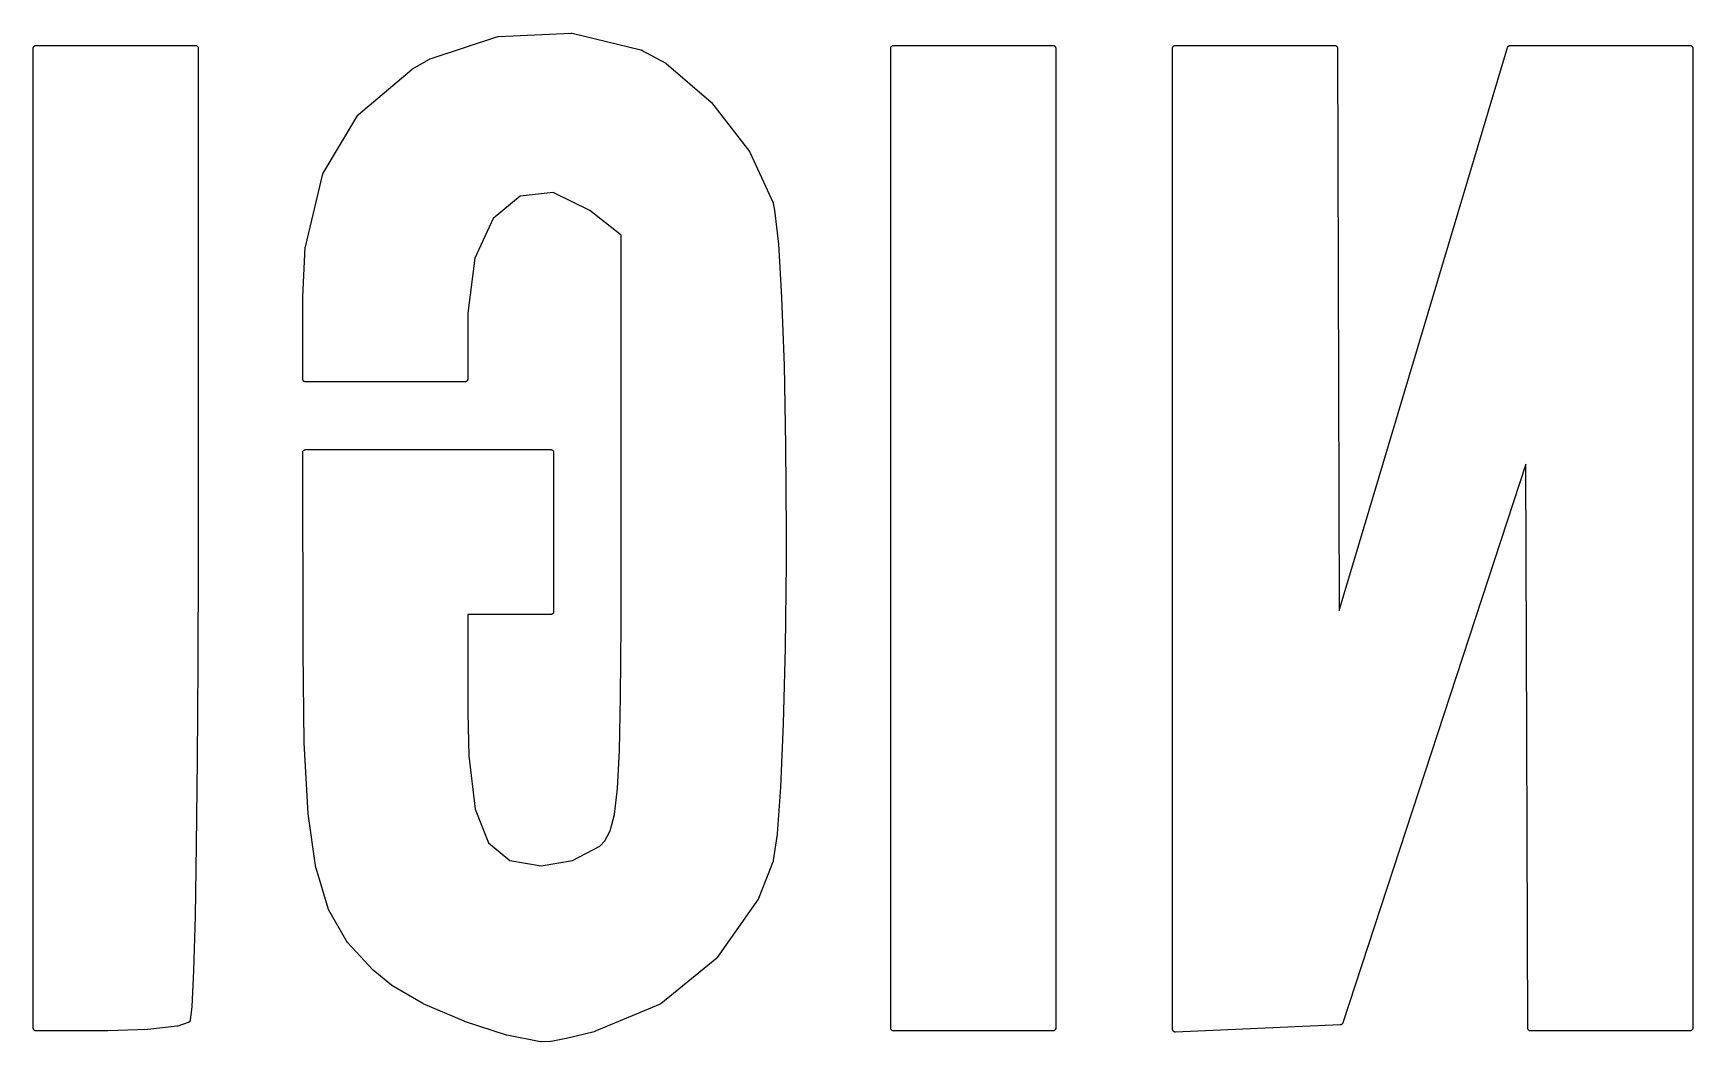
# Model space of a CAD drawing. Extents: x 82.3 to 113.6, y -103.4 to -64.8.
# Drawn here: x 86.738 to 89.605, y -86.433 to -84.69 of the extents above; entities that cross this region are included whole.
import ezdxf

# ---------------------------------------------------------------- set-up
doc = ezdxf.new("R2010")
doc.units = 0
doc.layers.add('BLACK', color=7, linetype='CONTINUOUS')

msp = doc.modelspace()

# ---------------------------------------------------------------- linework, layer by layer
at = {"layer": 'BLACK', "linetype": 'CONTINUOUS'}
for p, q in [((87.4236, -84.7347), (87.5405, -84.6963)), ((87.5405, -84.6963), (87.5406, -84.6962)), ((87.5406, -84.6962), (87.5407, -84.6962)), ((87.5407, -84.6962), (87.5409, -84.6962)), ((87.5409, -84.6962), (87.5412, -84.6961)), ((87.5412, -84.6961), (87.5415, -84.696)), ((87.5415, -84.696), (87.5417, -84.696)), ((87.5417, -84.696), (87.5419, -84.696)), ((87.5419, -84.696), (87.6675, -84.6903)), ((87.6675, -84.6903), (87.6675, -84.6903)), ((87.6675, -84.6903), (87.6677, -84.6903)), ((87.6677, -84.6903), (87.6679, -84.6903)), ((87.6679, -84.6903), (87.6682, -84.6904)), ((87.6682, -84.6904), (87.6685, -84.6904)), ((87.6685, -84.6904), (87.6687, -84.6904)), ((87.6687, -84.6904), (87.6689, -84.6905)), ((87.6689, -84.6905), (87.7875, -84.7189)), ((86.7378, -84.7163), (86.7379, -84.7157)), ((86.7378, -86.4097), (86.7378, -84.7163)), ((86.7379, -84.7153), (86.7381, -84.7148)), ((86.7379, -84.7157), (86.7379, -84.7153)), ((86.7379, -84.7153), (86.7379, -84.7153)), ((86.7379, -84.7153), (86.7379, -84.7153)), ((86.7381, -84.7148), (86.7382, -84.7144)), ((86.7382, -84.7144), (86.7385, -84.7139)), ((86.7382, -84.7144), (86.7382, -84.7144)), ((86.7382, -84.7144), (86.7382, -84.7144)), ((86.7385, -84.7139), (86.7387, -84.7135)), ((86.7387, -84.7135), (86.739, -84.7131)), ((86.7387, -84.7135), (86.7387, -84.7135)), ((86.7387, -84.7135), (86.7387, -84.7135)), ((86.739, -84.7131), (86.7393, -84.7128)), ((86.7393, -84.7128), (86.7397, -84.7125)), ((86.7393, -84.7128), (86.7393, -84.7128)), ((86.7393, -84.7128), (86.7393, -84.7128)), ((86.7397, -84.7125), (86.7401, -84.7122)), ((86.7401, -84.7121), (86.7405, -84.7119)), ((86.7401, -84.7122), (86.7401, -84.7121)), ((86.7401, -84.7122), (86.7401, -84.7122)), ((86.7405, -84.7119), (86.7409, -84.7117)), ((86.7409, -84.7117), (86.7409, -84.7117)), ((86.7409, -84.7117), (86.741, -84.7117)), ((86.741, -84.7117), (86.7414, -84.7116)), ((86.7414, -84.7116), (86.7419, -84.7114)), ((86.7419, -84.7114), (86.7419, -84.7114)), ((86.7419, -84.7114), (86.7419, -84.7114)), ((86.7419, -84.7114), (86.7423, -84.7114)), ((86.7423, -84.7114), (86.7428, -84.7113)), ((86.7428, -84.7113), (87.0181, -84.7113)), ((87.0181, -84.7113), (87.0186, -84.7114)), ((87.0186, -84.7114), (87.019, -84.7114)), ((87.019, -84.7114), (87.019, -84.7114)), ((87.019, -84.7114), (87.019, -84.7114)), ((87.019, -84.7114), (87.0196, -84.7116)), ((87.0196, -84.7116), (87.0199, -84.7117)), ((87.0199, -84.7117), (87.02, -84.7117)), ((87.02, -84.7117), (87.02, -84.7117)), ((87.02, -84.7117), (87.0205, -84.712)), ((87.0205, -84.712), (87.0208, -84.7122)), ((87.0208, -84.7122), (87.0208, -84.7122)), ((87.0208, -84.7122), (87.0208, -84.7122)), ((87.0208, -84.7122), (87.0212, -84.7125)), ((87.0212, -84.7125), (87.0215, -84.7128)), ((87.0215, -84.7128), (87.0216, -84.7128)), ((87.0216, -84.7128), (87.0216, -84.7128)), ((87.0216, -84.7128), (87.0218, -84.7131)), ((87.0218, -84.7131), (87.0222, -84.7136)), ((87.0222, -84.7136), (87.0222, -84.7136)), ((87.0222, -84.7136), (87.0222, -84.7136)), ((87.0222, -84.7136), (87.0224, -84.714)), ((87.0224, -84.714), (87.0226, -84.7144)), ((87.0226, -84.7144), (87.0226, -84.7144)), ((87.0226, -84.7144), (87.0226, -84.7145)), ((87.0226, -84.7145), (87.0227, -84.7148)), ((87.0227, -84.7148), (87.0229, -84.7154)), ((87.0229, -84.7154), (87.0229, -84.7154)), ((87.0229, -84.7154), (87.0229, -84.7154)), ((87.0229, -84.7154), (87.0229, -84.7158)), ((87.0229, -84.7158), (87.023, -84.7163)), ((87.023, -84.7163), (87.023, -85.5489)), ((87.7875, -84.7189), (87.7875, -84.7189)), ((87.7875, -84.7189), (87.7877, -84.719)), ((87.7877, -84.719), (87.7878, -84.719)), ((87.7878, -84.719), (87.7881, -84.7191)), ((87.7881, -84.7191), (87.7885, -84.7193)), ((87.7885, -84.7193), (87.7886, -84.7193)), ((87.7886, -84.7193), (87.7887, -84.7194)), ((87.7887, -84.7194), (87.8309, -84.7423)), ((88.2195, -84.7163), (88.2196, -84.7157)), ((88.2195, -86.4097), (88.2195, -84.7163)), ((88.2196, -84.7153), (88.2198, -84.7148)), ((88.2196, -84.7157), (88.2196, -84.7153)), ((88.2196, -84.7153), (88.2196, -84.7153)), ((88.2196, -84.7153), (88.2196, -84.7153)), ((88.2198, -84.7148), (88.2199, -84.7144)), ((88.2199, -84.7144), (88.2202, -84.7139)), ((88.2199, -84.7144), (88.2199, -84.7144)), ((88.2199, -84.7144), (88.2199, -84.7144)), ((88.2202, -84.7139), (88.2204, -84.7135)), ((88.2204, -84.7135), (88.2207, -84.7131)), ((88.2204, -84.7135), (88.2204, -84.7135)), ((88.2204, -84.7135), (88.2204, -84.7135)), ((88.2207, -84.7131), (88.221, -84.7128)), ((88.221, -84.7128), (88.2214, -84.7125)), ((88.221, -84.7128), (88.221, -84.7128)), ((88.221, -84.7128), (88.221, -84.7128)), ((88.2214, -84.7125), (88.2217, -84.7122)), ((88.2217, -84.7122), (88.2218, -84.7121)), ((88.2217, -84.7122), (88.2217, -84.7122)), ((88.2218, -84.7121), (88.2222, -84.7119)), ((88.2222, -84.7119), (88.2226, -84.7117)), ((88.2226, -84.7117), (88.2231, -84.7116)), ((88.2226, -84.7117), (88.2226, -84.7117)), ((88.2226, -84.7117), (88.2226, -84.7117)), ((88.2231, -84.7116), (88.2235, -84.7114)), ((88.2235, -84.7114), (88.2235, -84.7114)), ((88.2235, -84.7114), (88.2236, -84.7114)), ((88.2236, -84.7114), (88.224, -84.7114)), ((88.224, -84.7114), (88.2245, -84.7113)), ((88.2245, -84.7113), (88.4997, -84.7113)), ((88.4997, -84.7113), (88.5002, -84.7114)), ((88.5002, -84.7114), (88.5007, -84.7114)), ((88.5007, -84.7114), (88.5007, -84.7114)), ((88.5007, -84.7114), (88.5007, -84.7114)), ((88.5007, -84.7114), (88.5012, -84.7116)), ((88.5012, -84.7116), (88.5016, -84.7117)), ((88.5016, -84.7117), (88.5016, -84.7117)), ((88.5016, -84.7117), (88.5016, -84.7117)), ((88.5016, -84.7117), (88.5021, -84.712)), ((88.5021, -84.712), (88.5025, -84.7122)), ((88.5025, -84.7122), (88.5025, -84.7122)), ((88.5025, -84.7122), (88.5025, -84.7122)), ((88.5025, -84.7122), (88.5028, -84.7125)), ((88.5028, -84.7125), (88.5032, -84.7128)), ((88.5032, -84.7128), (88.5032, -84.7128)), ((88.5032, -84.7128), (88.5032, -84.7128)), ((88.5032, -84.7128), (88.5035, -84.7131)), ((88.5035, -84.7131), (88.5038, -84.7136)), ((88.5038, -84.7136), (88.5038, -84.7136)), ((88.5038, -84.7136), (88.5038, -84.7136)), ((88.5038, -84.7136), (88.504, -84.714)), ((88.504, -84.714), (88.5043, -84.7144)), ((88.5043, -84.7144), (88.5043, -84.7144)), ((88.5043, -84.7144), (88.5043, -84.7145)), ((88.5043, -84.7145), (88.5044, -84.7148)), ((88.5044, -84.7148), (88.5046, -84.7154)), ((88.5046, -84.7154), (88.5046, -84.7154)), ((88.5046, -84.7154), (88.5046, -84.7154)), ((88.5046, -84.7154), (88.5046, -84.7158)), ((88.5046, -84.7158), (88.5047, -84.7163)), ((88.5047, -84.7163), (88.5047, -86.4097)), ((88.7063, -84.7163), (88.7064, -84.7157)), ((88.7063, -86.4116), (88.7063, -84.7163)), ((88.7064, -84.7153), (88.7066, -84.7148)), ((88.7064, -84.7157), (88.7064, -84.7153)), ((88.7064, -84.7153), (88.7064, -84.7153)), ((88.7064, -84.7153), (88.7064, -84.7153)), ((88.7066, -84.7148), (88.7067, -84.7144)), ((88.7067, -84.7144), (88.707, -84.7139)), ((88.7067, -84.7144), (88.7067, -84.7144)), ((88.7067, -84.7144), (88.7067, -84.7144)), ((88.707, -84.7139), (88.7072, -84.7135)), ((88.7072, -84.7135), (88.7075, -84.7131)), ((88.7072, -84.7135), (88.7072, -84.7135)), ((88.7072, -84.7135), (88.7072, -84.7135)), ((88.7075, -84.7131), (88.7078, -84.7128)), ((88.7078, -84.7128), (88.7082, -84.7125)), ((88.7078, -84.7128), (88.7078, -84.7128)), ((88.7078, -84.7128), (88.7078, -84.7128)), ((88.7082, -84.7125), (88.7086, -84.7122)), ((88.7086, -84.7121), (88.709, -84.7119)), ((88.7086, -84.7122), (88.7086, -84.7121)), ((88.7086, -84.7122), (88.7086, -84.7122)), ((88.709, -84.7119), (88.7094, -84.7117)), ((88.7094, -84.7117), (88.7094, -84.7117)), ((88.7094, -84.7117), (88.7095, -84.7117)), ((88.7095, -84.7117), (88.7099, -84.7116)), ((88.7099, -84.7116), (88.7104, -84.7114)), ((88.7104, -84.7114), (88.7104, -84.7114)), ((88.7104, -84.7114), (88.7104, -84.7114)), ((88.7104, -84.7114), (88.7108, -84.7114)), ((88.7108, -84.7114), (88.7113, -84.7113)), ((88.7113, -84.7113), (88.9866, -84.7113)), ((88.9866, -84.7113), (88.9871, -84.7114)), ((88.9871, -84.7114), (88.9875, -84.7114)), ((88.9875, -84.7114), (88.9875, -84.7114)), ((88.9875, -84.7114), (88.9875, -84.7114)), ((88.9875, -84.7114), (88.988, -84.7116)), ((88.988, -84.7116), (88.9884, -84.7117)), ((88.9884, -84.7117), (88.9884, -84.7117)), ((88.9884, -84.7117), (88.9885, -84.7117)), ((88.9885, -84.7117), (88.989, -84.712)), ((88.989, -84.712), (88.9893, -84.7122)), ((88.9893, -84.7122), (88.9893, -84.7122)), ((88.9893, -84.7122), (88.9893, -84.7122)), ((88.9893, -84.7122), (88.9897, -84.7125)), ((88.9897, -84.7125), (88.99, -84.7128)), ((88.99, -84.7128), (88.9901, -84.7128)), ((88.9901, -84.7128), (88.9901, -84.7128)), ((88.9901, -84.7128), (88.9903, -84.7131)), ((88.9903, -84.7131), (88.9907, -84.7136)), ((88.9907, -84.7136), (88.9907, -84.7136)), ((88.9907, -84.7136), (88.9907, -84.7136)), ((88.9907, -84.7136), (88.9909, -84.714)), ((88.9909, -84.714), (88.9911, -84.7144)), ((88.9911, -84.7144), (88.9911, -84.7144)), ((88.9911, -84.7144), (88.9911, -84.7145)), ((88.9911, -84.7145), (88.9913, -84.7149)), ((88.9913, -84.7149), (88.9914, -84.7153)), ((88.9914, -84.7153), (88.9914, -84.7154)), ((88.9914, -84.7154), (88.9914, -84.7154)), ((88.9914, -84.7154), (88.9914, -84.7158)), ((88.9914, -84.7158), (88.9915, -84.7163)), ((88.9915, -84.7163), (88.9944, -85.6879)), ((88.9944, -85.6879), (89.2854, -84.7149)), ((89.2854, -84.7148), (89.2855, -84.7146)), ((89.2854, -84.7149), (89.2854, -84.7148)), ((89.2855, -84.7144), (89.2857, -84.7142)), ((89.2855, -84.7146), (89.2855, -84.7144)), ((89.2857, -84.7142), (89.2858, -84.7139)), ((89.2858, -84.7139), (89.2859, -84.7137)), ((89.2859, -84.7137), (89.286, -84.7135)), ((89.286, -84.7135), (89.2862, -84.7133)), ((89.2862, -84.7133), (89.2863, -84.7131)), ((89.2863, -84.7131), (89.2865, -84.713)), ((89.2865, -84.713), (89.2866, -84.7128)), ((89.2866, -84.7128), (89.2868, -84.7126)), ((89.2868, -84.7126), (89.287, -84.7124)), ((89.287, -84.7124), (89.2872, -84.7123)), ((89.2872, -84.7123), (89.2874, -84.7122)), ((89.2874, -84.7122), (89.2876, -84.712)), ((89.2876, -84.712), (89.2878, -84.7119)), ((89.2878, -84.7119), (89.288, -84.7118)), ((89.288, -84.7118), (89.2882, -84.7117)), ((89.2882, -84.7117), (89.2885, -84.7116)), ((89.2885, -84.7116), (89.2887, -84.7115)), ((89.2887, -84.7115), (89.289, -84.7115)), ((89.289, -84.7115), (89.2892, -84.7114)), ((89.2892, -84.7114), (89.2894, -84.7114)), ((89.2894, -84.7114), (89.2897, -84.7114)), ((89.2897, -84.7114), (89.2899, -84.7114)), ((89.2899, -84.7114), (89.2901, -84.7113)), ((89.2901, -84.7113), (89.6004, -84.7113)), ((89.6004, -84.7113), (89.6009, -84.7114)), ((89.6009, -84.7114), (89.6013, -84.7114)), ((89.6013, -84.7114), (89.6014, -84.7114)), ((89.6014, -84.7114), (89.6014, -84.7114)), ((89.6014, -84.7114), (89.6019, -84.7116)), ((89.6019, -84.7116), (89.6023, -84.7117)), ((89.6023, -84.7117), (89.6023, -84.7117)), ((89.6023, -84.7117), (89.6023, -84.7117)), ((89.6023, -84.7117), (89.6028, -84.712)), ((89.6028, -84.712), (89.6031, -84.7122)), ((89.6031, -84.7122), (89.6031, -84.7122)), ((89.6031, -84.7122), (89.6032, -84.7122)), ((89.6032, -84.7122), (89.6035, -84.7125)), ((89.6035, -84.7125), (89.6039, -84.7128)), ((89.6039, -84.7128), (89.6039, -84.7128)), ((89.6039, -84.7128), (89.6039, -84.7128)), ((89.6039, -84.7128), (89.6041, -84.7131)), ((89.6041, -84.7131), (89.6045, -84.7136)), ((89.6045, -84.7136), (89.6045, -84.7136)), ((89.6045, -84.7136), (89.6045, -84.7136)), ((89.6045, -84.7136), (89.6047, -84.714)), ((89.6047, -84.714), (89.605, -84.7144)), ((89.605, -84.7144), (89.605, -84.7144)), ((89.605, -84.7144), (89.605, -84.7145)), ((89.605, -84.7145), (89.6051, -84.7148)), ((89.6051, -84.7148), (89.6052, -84.7154)), ((89.6052, -84.7154), (89.6052, -84.7154)), ((89.6052, -84.7154), (89.6052, -84.7154)), ((89.6052, -84.7154), (89.6053, -84.7158)), ((89.6053, -84.7158), (89.6053, -84.7163)), ((89.6053, -84.7163), (89.6053, -86.4097)), ((87.3, -84.831), (87.3924, -84.7525)), ((87.3924, -84.7524), (87.3928, -84.7522)), ((87.3924, -84.7525), (87.3924, -84.7524)), ((87.3928, -84.7522), (87.3931, -84.7519)), ((87.3931, -84.7519), (87.4226, -84.7352)), ((87.4226, -84.7352), (87.4226, -84.7352)), ((87.4226, -84.7352), (87.4227, -84.7352)), ((87.4227, -84.7351), (87.4231, -84.7349)), ((87.4227, -84.7352), (87.4227, -84.7351)), ((87.4227, -84.7352), (87.4227, -84.7352)), ((87.4231, -84.7349), (87.4235, -84.7348)), ((87.4235, -84.7348), (87.4236, -84.7348)), ((87.4236, -84.7348), (87.4236, -84.7347)), ((87.4236, -84.7347), (87.4236, -84.7347)), ((87.8309, -84.7423), (87.8309, -84.7423)), ((87.8309, -84.7423), (87.8309, -84.7423)), ((87.8309, -84.7423), (87.8309, -84.7423)), ((87.8309, -84.7423), (87.8311, -84.7425)), ((87.8311, -84.7425), (87.8317, -84.7429)), ((87.8317, -84.7429), (87.8317, -84.7429)), ((87.8317, -84.7429), (87.8317, -84.7429)), ((87.8317, -84.7429), (87.9091, -84.8093)), ((87.9091, -84.8093), (87.9092, -84.8093)), ((87.9092, -84.8093), (87.9092, -84.8093)), ((87.9092, -84.8093), (87.9092, -84.8093)), ((87.9092, -84.8093), (87.9092, -84.8094)), ((87.9092, -84.8094), (87.9095, -84.8097)), ((87.9095, -84.8097), (87.9098, -84.8101)), ((87.9098, -84.8101), (87.9099, -84.8101)), ((87.9099, -84.8101), (87.9099, -84.8101)), ((87.9099, -84.8101), (87.9099, -84.8101)), ((87.9099, -84.8101), (87.9752, -84.8948)), ((87.2388, -84.9322), (87.299, -84.8322)), ((87.299, -84.8321), (87.2992, -84.8319)), ((87.299, -84.8322), (87.299, -84.8321)), ((87.2992, -84.8319), (87.2993, -84.8317)), ((87.2993, -84.8317), (87.2995, -84.8315)), ((87.2995, -84.8315), (87.2996, -84.8314)), ((87.2996, -84.8314), (87.2998, -84.8312)), ((87.2998, -84.8312), (87.3, -84.831)), ((87.9752, -84.8948), (87.9753, -84.8948)), ((87.9753, -84.8948), (87.9753, -84.8949)), ((87.9753, -84.8949), (87.9753, -84.8949)), ((87.9753, -84.8949), (87.9755, -84.8952)), ((87.9755, -84.8952), (87.9758, -84.8956)), ((87.9758, -84.8956), (87.9758, -84.8957)), ((87.9758, -84.8957), (87.9758, -84.8957)), ((87.9758, -84.8957), (88.0161, -84.9835)), ((87.2081, -85.0594), (87.2382, -84.9336)), ((87.2382, -84.9335), (87.2383, -84.9333)), ((87.2382, -84.9336), (87.2382, -84.9335)), ((87.2383, -84.9333), (87.2384, -84.9331)), ((87.2384, -84.9331), (87.2385, -84.9328)), ((87.2385, -84.9328), (87.2386, -84.9326)), ((87.2386, -84.9326), (87.2387, -84.9324)), ((87.2387, -84.9324), (87.2388, -84.9322)), ((87.5793, -84.9717), (87.5327, -85.0104)), ((87.636, -84.9657), (87.5793, -84.9717)), ((87.6997, -84.9968), (87.636, -84.9657)), ((88.0161, -84.9835), (88.0161, -84.9836)), ((88.0161, -84.9836), (88.0161, -84.9836)), ((88.0161, -84.9836), (88.0162, -84.9837)), ((88.0162, -84.9837), (88.0163, -84.984)), ((88.0163, -84.984), (88.0164, -84.9845)), ((88.0164, -84.9845), (88.0164, -84.9846)), ((88.0164, -84.9846), (88.0165, -84.9846)), ((88.0165, -84.9846), (88.0189, -84.9959)), ((87.5327, -85.0104), (87.5006, -85.079)), ((87.7538, -85.0393), (87.6997, -84.9968)), ((88.0189, -84.9959), (88.0189, -84.996)), ((88.0189, -84.996), (88.0189, -84.9962)), ((88.0189, -84.9962), (88.0189, -84.9964)), ((88.0189, -84.9964), (88.0254, -85.0549)), ((87.7538, -85.5507), (87.7538, -85.0393)), ((87.2035, -85.1461), (87.208, -85.0603)), ((87.208, -85.0603), (87.2081, -85.0598)), ((87.208, -85.0603), (87.208, -85.0603)), ((87.2081, -85.0598), (87.2081, -85.0594)), ((88.0254, -85.0549), (88.0254, -85.0549)), ((88.0254, -85.0549), (88.0254, -85.055)), ((88.0254, -85.055), (88.0254, -85.0551)), ((88.0254, -85.0551), (88.0308, -85.1467)), ((87.5006, -85.079), (87.4887, -85.1741)), ((87.2035, -85.1462), (87.2035, -85.1461)), ((87.2035, -85.1463), (87.2035, -85.1462)), ((87.2035, -85.2878), (87.2035, -85.1463)), ((88.0308, -85.1467), (88.0308, -85.1468)), ((88.0308, -85.1468), (88.0308, -85.1468)), ((88.0308, -85.1468), (88.0308, -85.1468)), ((88.0308, -85.1468), (88.0351, -85.2647)), ((87.4887, -85.1741), (87.4887, -85.2879)), ((88.0351, -85.2647), (88.0351, -85.2648)), ((88.0351, -85.2648), (88.0351, -85.2648)), ((88.0351, -85.2648), (88.0378, -85.4022)), ((87.2035, -85.2883), (87.2035, -85.2878)), ((87.2036, -85.2888), (87.2035, -85.2883)), ((87.2037, -85.2893), (87.2036, -85.2888)), ((87.2036, -85.2888), (87.2036, -85.2888)), ((87.2036, -85.2888), (87.2036, -85.2888)), ((87.2039, -85.2897), (87.2037, -85.2893)), ((87.2041, -85.2901), (87.2039, -85.2897)), ((87.2039, -85.2897), (87.2039, -85.2897)), ((87.2039, -85.2897), (87.2039, -85.2897)), ((87.2043, -85.2906), (87.2041, -85.2901)), ((87.2046, -85.291), (87.2043, -85.2906)), ((87.2043, -85.2906), (87.2043, -85.2906)), ((87.2043, -85.2906), (87.2043, -85.2906)), ((87.2049, -85.2913), (87.2046, -85.291)), ((87.205, -85.2914), (87.2049, -85.2913)), ((87.2049, -85.2913), (87.2049, -85.2913)), ((87.2053, -85.2916), (87.205, -85.2914)), ((87.2057, -85.292), (87.2053, -85.2916)), ((87.206, -85.2921), (87.2057, -85.292)), ((87.2057, -85.292), (87.2057, -85.292)), ((87.2057, -85.292), (87.2057, -85.292)), ((87.2065, -85.2924), (87.206, -85.2921)), ((87.2066, -85.2924), (87.2065, -85.2924)), ((87.2065, -85.2924), (87.2065, -85.2924)), ((87.2069, -85.2926), (87.2066, -85.2924)), ((87.2075, -85.2927), (87.2069, -85.2926)), ((87.2079, -85.2928), (87.2075, -85.2927)), ((87.2075, -85.2927), (87.2075, -85.2927)), ((87.2075, -85.2927), (87.2075, -85.2927)), ((87.2084, -85.2928), (87.2079, -85.2928)), ((87.4837, -85.2928), (87.2084, -85.2928)), ((87.4842, -85.2928), (87.4837, -85.2928)), ((87.4846, -85.2927), (87.4842, -85.2928)), ((87.4851, -85.2926), (87.4846, -85.2927)), ((87.4846, -85.2927), (87.4846, -85.2927)), ((87.4846, -85.2927), (87.4846, -85.2927)), ((87.4855, -85.2925), (87.4851, -85.2926)), ((87.4856, -85.2925), (87.4855, -85.2925)), ((87.486, -85.2922), (87.4856, -85.2925)), ((87.4856, -85.2925), (87.4856, -85.2925)), ((87.4864, -85.292), (87.486, -85.2922)), ((87.4868, -85.2917), (87.4864, -85.292)), ((87.4864, -85.292), (87.4864, -85.292)), ((87.4864, -85.292), (87.4864, -85.292)), ((87.4872, -85.2914), (87.4868, -85.2917)), ((87.4875, -85.291), (87.4872, -85.2914)), ((87.4872, -85.2914), (87.4872, -85.2914)), ((87.4872, -85.2914), (87.4872, -85.2914)), ((87.4878, -85.2907), (87.4875, -85.291)), ((87.488, -85.2903), (87.4878, -85.2906)), ((87.4878, -85.2906), (87.4878, -85.2906)), ((87.4878, -85.2906), (87.4878, -85.2907)), ((87.4883, -85.2898), (87.488, -85.2903)), ((87.4884, -85.2894), (87.4883, -85.2898)), ((87.4883, -85.2898), (87.4883, -85.2898)), ((87.4883, -85.2898), (87.4883, -85.2898)), ((87.4886, -85.2889), (87.4884, -85.2894)), ((87.4887, -85.2879), (87.4886, -85.2883)), ((87.4886, -85.2883), (87.4886, -85.2888)), ((87.4886, -85.2888), (87.4886, -85.2889)), ((87.4886, -85.2889), (87.4886, -85.2889)), ((87.2035, -85.4148), (87.2036, -85.4143)), ((87.204, -85.7588), (87.2035, -85.4148)), ((87.2035, -85.4148), (87.2035, -85.4148)), ((87.2036, -85.4138), (87.2038, -85.4132)), ((87.2036, -85.4143), (87.2036, -85.4138)), ((87.2036, -85.4138), (87.2036, -85.4138)), ((87.2036, -85.4138), (87.2036, -85.4138)), ((87.2038, -85.4132), (87.2039, -85.4129)), ((87.2039, -85.4129), (87.2042, -85.4123)), ((87.2039, -85.4129), (87.2039, -85.4129)), ((87.2039, -85.4129), (87.2039, -85.4129)), ((87.2042, -85.4123), (87.2044, -85.412)), ((87.2044, -85.412), (87.2047, -85.4117)), ((87.2044, -85.412), (87.2044, -85.412)), ((87.2044, -85.412), (87.2044, -85.412)), ((87.2047, -85.4117), (87.205, -85.4113)), ((87.205, -85.4113), (87.2054, -85.411)), ((87.205, -85.4113), (87.205, -85.4113)), ((87.205, -85.4113), (87.205, -85.4113)), ((87.2054, -85.411), (87.2057, -85.4107)), ((87.2057, -85.4107), (87.2057, -85.4107)), ((87.2057, -85.4107), (87.2058, -85.4107)), ((87.2058, -85.4107), (87.2061, -85.4105)), ((87.2061, -85.4105), (87.2066, -85.4102)), ((87.2066, -85.4102), (87.207, -85.4101)), ((87.2066, -85.4102), (87.2066, -85.4102)), ((87.2066, -85.4102), (87.2066, -85.4102)), ((87.207, -85.4101), (87.2075, -85.4099)), ((87.2075, -85.4099), (87.2075, -85.4099)), ((87.2075, -85.4099), (87.2076, -85.4099)), ((87.2076, -85.4099), (87.208, -85.4099)), ((87.208, -85.4099), (87.2085, -85.4098)), ((87.2085, -85.4098), (87.6319, -85.4098)), ((87.6319, -85.4098), (87.6324, -85.4099)), ((87.6324, -85.4099), (87.6328, -85.4099)), ((87.6328, -85.4099), (87.6329, -85.4099)), ((87.6329, -85.4099), (87.6329, -85.4099)), ((87.6329, -85.4099), (87.6334, -85.4101)), ((87.6334, -85.4101), (87.6338, -85.4102)), ((87.6338, -85.4102), (87.6338, -85.4102)), ((87.6338, -85.4102), (87.6338, -85.4102)), ((87.6338, -85.4102), (87.6343, -85.4105)), ((87.6343, -85.4105), (87.6346, -85.4107)), ((87.6346, -85.4107), (87.6346, -85.4107)), ((87.6346, -85.4107), (87.6347, -85.4107)), ((87.6347, -85.4107), (87.635, -85.411)), ((87.635, -85.411), (87.6354, -85.4113)), ((87.6354, -85.4113), (87.6354, -85.4113)), ((87.6354, -85.4113), (87.6354, -85.4113)), ((87.6354, -85.4113), (87.6357, -85.4117)), ((87.6357, -85.4117), (87.636, -85.4121)), ((87.636, -85.4121), (87.636, -85.4121)), ((87.636, -85.4121), (87.636, -85.4121)), ((87.636, -85.4121), (87.6362, -85.4125)), ((87.6362, -85.4125), (87.6365, -85.4129)), ((87.6365, -85.4129), (87.6365, -85.4129)), ((87.6365, -85.4129), (87.6365, -85.413)), ((87.6365, -85.413), (87.6366, -85.4134)), ((87.6366, -85.4134), (87.6367, -85.4139)), ((87.6367, -85.4139), (87.6367, -85.4139)), ((87.6367, -85.4139), (87.6367, -85.4139)), ((87.6367, -85.4139), (87.6368, -85.4143)), ((87.6368, -85.4143), (87.6368, -85.4148)), ((87.6368, -85.4148), (87.6368, -85.6901)), ((88.0378, -85.4022), (88.0378, -85.4023)), ((88.0378, -85.4023), (88.0388, -85.5524)), ((89.3167, -85.4353), (89.0007, -86.4006)), ((89.3184, -85.9069), (89.3167, -85.4353)), ((87.023, -85.5489), (87.023, -85.6002)), ((87.7536, -85.7123), (87.7538, -85.5507)), ((88.0388, -85.5524), (88.0386, -85.6056)), ((88.0388, -85.5524), (88.0388, -85.5524)), ((87.023, -85.6002), (87.0224, -85.7807)), ((87.023, -85.6002), (87.023, -85.6002)), ((88.0386, -85.6057), (88.037, -85.7521)), ((88.0386, -85.6056), (88.0386, -85.6057)), ((87.6318, -85.695), (87.4887, -85.695)), ((87.4887, -85.695), (87.4887, -85.8651)), ((87.6323, -85.6949), (87.6318, -85.695)), ((87.6328, -85.6949), (87.6323, -85.6949)), ((87.6333, -85.6948), (87.6328, -85.6949)), ((87.6328, -85.6949), (87.6328, -85.6949)), ((87.6328, -85.6949), (87.6328, -85.6949)), ((87.6337, -85.6946), (87.6333, -85.6948)), ((87.6342, -85.6944), (87.6337, -85.6946)), ((87.6337, -85.6946), (87.6337, -85.6946)), ((87.6337, -85.6946), (87.6337, -85.6946)), ((87.6346, -85.6942), (87.6342, -85.6944)), ((87.635, -85.6938), (87.6346, -85.6942)), ((87.6346, -85.6942), (87.6346, -85.6942)), ((87.6346, -85.6942), (87.6346, -85.6942)), ((87.6353, -85.6936), (87.635, -85.6938)), ((87.6354, -85.6935), (87.6353, -85.6936)), ((87.6353, -85.6936), (87.6353, -85.6936)), ((87.6356, -85.6932), (87.6354, -85.6935)), ((87.636, -85.6928), (87.6356, -85.6932)), ((87.6362, -85.6925), (87.636, -85.6928)), ((87.636, -85.6928), (87.636, -85.6928)), ((87.636, -85.6928), (87.636, -85.6928)), ((87.6364, -85.692), (87.6362, -85.6925)), ((87.6366, -85.6916), (87.6364, -85.6919)), ((87.6364, -85.6919), (87.6364, -85.692)), ((87.6364, -85.692), (87.6364, -85.692)), ((87.6367, -85.691), (87.6366, -85.6916)), ((87.6368, -85.6906), (87.6367, -85.691)), ((87.6367, -85.691), (87.6367, -85.691)), ((87.6367, -85.691), (87.6367, -85.691)), ((87.6368, -85.6901), (87.6368, -85.6906)), ((87.7527, -85.8369), (87.7536, -85.7123)), ((87.7536, -85.7123), (87.7536, -85.7123)), ((87.204, -85.7589), (87.204, -85.7588)), ((87.206, -85.9166), (87.204, -85.7589)), ((88.037, -85.7522), (88.0337, -85.8836)), ((88.037, -85.7521), (88.037, -85.7522)), ((88.037, -85.7522), (88.037, -85.7522)), ((87.0224, -85.7807), (87.0213, -85.9467)), ((87.0224, -85.7807), (87.0224, -85.7807)), ((87.7507, -85.9298), (87.7527, -85.8369)), ((87.4887, -85.8651), (87.4903, -85.9394)), ((88.0337, -85.8837), (88.0291, -85.9932)), ((88.0337, -85.8836), (88.0337, -85.8837)), ((88.0337, -85.8837), (88.0337, -85.8837)), ((88.0337, -85.8837), (88.0337, -85.8837)), ((89.3184, -85.907), (89.3184, -85.9069)), ((89.3202, -86.4097), (89.3184, -85.907)), ((87.206, -85.9167), (87.206, -85.9166)), ((87.206, -85.9168), (87.206, -85.9167)), ((87.206, -85.9167), (87.206, -85.9167)), ((87.2129, -86.039), (87.206, -85.9168)), ((87.7473, -85.9959), (87.7507, -85.9298)), ((87.0213, -85.9467), (87.0196, -86.0934)), ((87.0213, -85.9467), (87.0213, -85.9467)), ((87.4903, -85.9394), (87.5013, -86.0316)), ((87.7421, -86.0406), (87.7473, -85.9959)), ((88.0291, -85.9934), (88.0232, -86.0742)), ((88.0291, -85.9932), (88.0291, -85.9933)), ((88.0291, -85.9933), (88.0291, -85.9933)), ((88.0291, -85.9933), (88.0291, -85.9934)), ((87.2129, -86.0392), (87.2129, -86.039)), ((87.2129, -86.0394), (87.2129, -86.0392)), ((87.2263, -86.1328), (87.2129, -86.0394)), ((87.2129, -86.0394), (87.2129, -86.0394)), ((87.5013, -86.0316), (87.5242, -86.0898)), ((87.7349, -86.0689), (87.7421, -86.0406)), ((87.7256, -86.0863), (87.7349, -86.0689)), ((88.0232, -86.0746), (88.0165, -86.1199)), ((88.0232, -86.0742), (88.0232, -86.0743)), ((88.0232, -86.0743), (88.0232, -86.0744)), ((88.0232, -86.0744), (88.0232, -86.0746)), ((87.0196, -86.0935), (87.0174, -86.2163)), ((87.0196, -86.0934), (87.0196, -86.0935)), ((87.0196, -86.0935), (87.0196, -86.0935)), ((87.5242, -86.0898), (87.5611, -86.1202)), ((87.6695, -86.1202), (87.7171, -86.0954)), ((87.7171, -86.0954), (87.7256, -86.0863)), ((87.2264, -86.1331), (87.2263, -86.1328)), ((87.2265, -86.1335), (87.2264, -86.1331)), ((87.2483, -86.2047), (87.2265, -86.1335)), ((87.2265, -86.1335), (87.2265, -86.1335)), ((87.5611, -86.1202), (87.6155, -86.1294)), ((87.6155, -86.1294), (87.6695, -86.1202)), ((88.0162, -86.121), (87.9911, -86.1859)), ((88.0164, -86.1205), (88.0162, -86.1209)), ((88.0162, -86.1209), (88.0162, -86.121)), ((88.0162, -86.121), (88.0162, -86.121)), ((88.0165, -86.1201), (88.0164, -86.1205)), ((88.0165, -86.1199), (88.0165, -86.12)), ((88.0165, -86.12), (88.0165, -86.12)), ((88.0165, -86.12), (88.0165, -86.1201)), ((87.9905, -86.187), (87.9198, -86.2879)), ((87.9906, -86.1869), (87.9905, -86.1869)), ((87.9905, -86.1869), (87.9905, -86.187)), ((87.9908, -86.1865), (87.9906, -86.1869)), ((87.991, -86.1862), (87.9908, -86.1865)), ((87.9911, -86.1859), (87.991, -86.186)), ((87.991, -86.186), (87.991, -86.1861)), ((87.991, -86.1861), (87.991, -86.1862)), ((87.0174, -86.2164), (87.0149, -86.3108)), ((87.0174, -86.2163), (87.0174, -86.2164)), ((87.0174, -86.2164), (87.0174, -86.2164)), ((87.2483, -86.2048), (87.2483, -86.2047)), ((87.2483, -86.2047), (87.2483, -86.2047)), ((87.2485, -86.2052), (87.2483, -86.2048)), ((87.2486, -86.2056), (87.2485, -86.2052)), ((87.2487, -86.2057), (87.2486, -86.2056)), ((87.2486, -86.2056), (87.2486, -86.2056)), ((87.2805, -86.2614), (87.2487, -86.2057)), ((87.2487, -86.2057), (87.2487, -86.2057)), ((87.2806, -86.2614), (87.2805, -86.2614)), ((87.2806, -86.2615), (87.2806, -86.2614)), ((87.2808, -86.2618), (87.2806, -86.2615)), ((87.2811, -86.2622), (87.2808, -86.2618)), ((87.2812, -86.2623), (87.2811, -86.2622)), ((87.2811, -86.2622), (87.2811, -86.2622)), ((87.3249, -86.3092), (87.2812, -86.2623)), ((87.2812, -86.2623), (87.2812, -86.2623)), ((87.0149, -86.3109), (87.012, -86.3722)), ((87.0149, -86.3108), (87.0149, -86.3109)), ((87.0149, -86.3109), (87.0149, -86.3109)), ((87.0149, -86.3109), (87.0149, -86.3109)), ((87.3251, -86.3093), (87.3249, -86.3092)), ((87.3253, -86.3096), (87.3251, -86.3093)), ((87.3254, -86.3096), (87.3253, -86.3096)), ((87.3569, -86.3354), (87.3254, -86.3096)), ((87.9189, -86.2889), (87.8221, -86.3677)), ((87.919, -86.2888), (87.9189, -86.2889)), ((87.9191, -86.2887), (87.919, -86.2888)), ((87.9193, -86.2884), (87.9191, -86.2887)), ((87.9196, -86.2882), (87.9193, -86.2884)), ((87.9197, -86.2881), (87.9196, -86.2882)), ((87.9198, -86.2879), (87.9197, -86.2881)), ((87.9198, -86.2879), (87.9198, -86.2879)), ((87.3572, -86.3356), (87.3569, -86.3354)), ((87.3575, -86.3358), (87.3572, -86.3356)), ((87.3575, -86.3359), (87.3575, -86.3358)), ((87.4109, -86.3672), (87.3575, -86.3359)), ((87.4112, -86.3674), (87.4109, -86.3672)), ((87.4114, -86.3675), (87.4112, -86.3674)), ((87.4115, -86.3675), (87.4114, -86.3675)), ((87.4824, -86.3979), (87.4115, -86.3675)), ((87.8209, -86.3685), (87.7078, -86.4158)), ((87.821, -86.3684), (87.8209, -86.3685)), ((87.8212, -86.3683), (87.821, -86.3684)), ((87.8215, -86.3681), (87.8212, -86.3683)), ((87.8217, -86.368), (87.8215, -86.3681)), ((87.8219, -86.3679), (87.8217, -86.368)), ((87.822, -86.3678), (87.8219, -86.3679)), ((87.8221, -86.3677), (87.822, -86.3678)), ((87.0085, -86.3975), (87.0084, -86.3978)), ((87.0086, -86.3972), (87.0085, -86.3975)), ((87.0087, -86.3969), (87.0086, -86.3971)), ((87.0086, -86.3971), (87.0086, -86.3972)), ((87.0088, -86.3966), (87.0087, -86.3969)), ((87.012, -86.3726), (87.0088, -86.3962)), ((87.0088, -86.3962), (87.0088, -86.3963)), ((87.0088, -86.3963), (87.0088, -86.3966)), ((87.012, -86.3722), (87.012, -86.3723)), ((87.012, -86.3723), (87.012, -86.3724)), ((87.012, -86.3724), (87.012, -86.3726)), ((86.7379, -86.4102), (86.7378, -86.4097)), ((86.7379, -86.4106), (86.7379, -86.4102)), ((86.7381, -86.4111), (86.7379, -86.4106)), ((86.7379, -86.4106), (86.7379, -86.4106)), ((86.7379, -86.4106), (86.7379, -86.4106)), ((86.7382, -86.4115), (86.7381, -86.4111)), ((86.7382, -86.4116), (86.7382, -86.4115)), ((86.7384, -86.412), (86.7382, -86.4116)), ((86.7382, -86.4116), (86.7382, -86.4116)), ((86.7386, -86.4124), (86.7384, -86.412)), ((86.7387, -86.4124), (86.7386, -86.4124)), ((86.739, -86.4128), (86.7387, -86.4124)), ((86.7387, -86.4124), (86.7387, -86.4124)), ((86.7393, -86.4132), (86.739, -86.4128)), ((86.7396, -86.4134), (86.7393, -86.4132)), ((86.7393, -86.4132), (86.7393, -86.4132)), ((86.7393, -86.4132), (86.7393, -86.4132)), ((86.74, -86.4138), (86.7396, -86.4134)), ((86.7404, -86.414), (86.74, -86.4138)), ((86.74, -86.4138), (86.74, -86.4138)), ((86.74, -86.4138), (86.74, -86.4138)), ((86.7409, -86.4143), (86.7404, -86.414)), ((86.7413, -86.4144), (86.7409, -86.4143)), ((86.7409, -86.4143), (86.7409, -86.4143)), ((86.7409, -86.4143), (86.7409, -86.4143)), ((86.7418, -86.4146), (86.7413, -86.4144)), ((86.7423, -86.4146), (86.7418, -86.4146)), ((86.7418, -86.4146), (86.7418, -86.4146)), ((86.7418, -86.4146), (86.7418, -86.4146)), ((86.7428, -86.4147), (86.7423, -86.4146)), ((86.8663, -86.4147), (86.7428, -86.4147)), ((86.8664, -86.4147), (86.8663, -86.4147)), ((86.8663, -86.4147), (86.8663, -86.4147)), ((86.8665, -86.4147), (86.8664, -86.4147)), ((86.9354, -86.4124), (86.8665, -86.4147)), ((86.9356, -86.4124), (86.9354, -86.4124)), ((86.9357, -86.4124), (86.9356, -86.4124)), ((86.9358, -86.4124), (86.9357, -86.4124)), ((86.9864, -86.4066), (86.9358, -86.4124)), ((86.9874, -86.4064), (86.9864, -86.4066)), ((86.9864, -86.4066), (86.9864, -86.4066)), ((86.9875, -86.4063), (86.9874, -86.4064)), ((87.0055, -86.4003), (86.9875, -86.4063)), ((87.0058, -86.4002), (87.0055, -86.4003)), ((87.0061, -86.4001), (87.0058, -86.4002)), ((87.0062, -86.4), (87.0061, -86.4001)), ((87.0064, -86.3999), (87.0062, -86.4)), ((87.0066, -86.3997), (87.0064, -86.3999)), ((87.0069, -86.3996), (87.0066, -86.3997)), ((87.007, -86.3994), (87.0069, -86.3996)), ((87.0072, -86.3993), (87.007, -86.3994)), ((87.0074, -86.3991), (87.0072, -86.3993)), ((87.0076, -86.3989), (87.0074, -86.3991)), ((87.0077, -86.3988), (87.0076, -86.3989)), ((87.0078, -86.3986), (87.0077, -86.3988)), ((87.008, -86.3984), (87.0078, -86.3986)), ((87.0082, -86.3981), (87.008, -86.3984)), ((87.0083, -86.398), (87.0082, -86.3981)), ((87.0084, -86.3978), (87.0083, -86.398)), ((87.4826, -86.398), (87.4824, -86.3979)), ((87.4828, -86.398), (87.4826, -86.398)), ((87.4829, -86.3981), (87.4828, -86.398)), ((87.5554, -86.4218), (87.4829, -86.3981)), ((87.5557, -86.4218), (87.5554, -86.4218)), ((87.5559, -86.4219), (87.5557, -86.4218)), ((87.556, -86.4219), (87.5559, -86.4219)), ((87.6142, -86.4333), (87.556, -86.4219)), ((87.7069, -86.4161), (87.659, -86.4274)), ((87.7071, -86.416), (87.7069, -86.4161)), ((87.7069, -86.4161), (87.7069, -86.4161)), ((87.7069, -86.4161), (87.7069, -86.4161)), ((87.7074, -86.4159), (87.7071, -86.416)), ((87.7078, -86.4158), (87.7074, -86.4159)), ((87.7078, -86.4158), (87.7078, -86.4158)), ((88.2195, -86.4102), (88.2195, -86.4097)), ((88.2196, -86.4106), (88.2195, -86.4102)), ((88.2197, -86.4111), (88.2196, -86.4106)), ((88.2196, -86.4106), (88.2196, -86.4106)), ((88.2196, -86.4106), (88.2196, -86.4106)), ((88.2199, -86.4115), (88.2197, -86.4111)), ((88.2199, -86.4116), (88.2199, -86.4115)), ((88.2201, -86.412), (88.2199, -86.4116)), ((88.2199, -86.4116), (88.2199, -86.4116)), ((88.2203, -86.4124), (88.2201, -86.412)), ((88.2206, -86.4128), (88.2203, -86.4124)), ((88.2203, -86.4124), (88.2203, -86.4124)), ((88.2203, -86.4124), (88.2203, -86.4124)), ((88.2209, -86.4132), (88.2206, -86.4128)), ((88.221, -86.4132), (88.2209, -86.4132)), ((88.2209, -86.4132), (88.2209, -86.4132)), ((88.2213, -86.4134), (88.221, -86.4132)), ((88.2217, -86.4138), (88.2213, -86.4134)), ((88.222, -86.414), (88.2217, -86.4138)), ((88.2217, -86.4138), (88.2217, -86.4138)), ((88.2217, -86.4138), (88.2217, -86.4138)), ((88.2225, -86.4143), (88.222, -86.414)), ((88.2226, -86.4143), (88.2225, -86.4143)), ((88.2225, -86.4143), (88.2225, -86.4143)), ((88.2229, -86.4144), (88.2226, -86.4143)), ((88.2235, -86.4146), (88.2229, -86.4144)), ((88.2239, -86.4146), (88.2235, -86.4146)), ((88.2235, -86.4146), (88.2235, -86.4146)), ((88.2235, -86.4146), (88.2235, -86.4146)), ((88.2244, -86.4147), (88.2239, -86.4146)), ((88.4997, -86.4147), (88.2244, -86.4147)), ((88.5002, -86.4146), (88.4997, -86.4147)), ((88.5006, -86.4146), (88.5002, -86.4146)), ((88.5011, -86.4144), (88.5006, -86.4146)), ((88.5006, -86.4146), (88.5006, -86.4146)), ((88.5006, -86.4146), (88.5006, -86.4146)), ((88.5015, -86.4143), (88.5011, -86.4144)), ((88.5016, -86.4143), (88.5015, -86.4143)), ((88.502, -86.4141), (88.5016, -86.4143)), ((88.5016, -86.4143), (88.5016, -86.4143)), ((88.5024, -86.4139), (88.502, -86.4141)), ((88.5029, -86.4135), (88.5024, -86.4138)), ((88.5024, -86.4138), (88.5024, -86.4138)), ((88.5024, -86.4138), (88.5024, -86.4139)), ((88.5032, -86.4132), (88.5029, -86.4135)), ((88.5035, -86.4128), (88.5032, -86.4132)), ((88.5032, -86.4132), (88.5032, -86.4132)), ((88.5032, -86.4132), (88.5032, -86.4132)), ((88.5038, -86.4125), (88.5035, -86.4128)), ((88.504, -86.4121), (88.5038, -86.4125)), ((88.5038, -86.4125), (88.5038, -86.4125)), ((88.5038, -86.4125), (88.5038, -86.4125)), ((88.5043, -86.4116), (88.504, -86.4121)), ((88.5044, -86.4111), (88.5043, -86.4116)), ((88.5043, -86.4116), (88.5043, -86.4116)), ((88.5043, -86.4116), (88.5043, -86.4116)), ((88.5046, -86.4107), (88.5044, -86.4111)), ((88.5047, -86.4097), (88.5046, -86.4102)), ((88.5046, -86.4102), (88.5046, -86.4107)), ((88.5046, -86.4107), (88.5046, -86.4107)), ((88.5046, -86.4107), (88.5046, -86.4107)), ((88.7063, -86.4117), (88.7063, -86.4116)), ((88.7063, -86.4118), (88.7063, -86.4117)), ((88.7064, -86.4122), (88.7063, -86.4118)), ((88.7064, -86.4126), (88.7064, -86.4122)), ((88.7065, -86.4127), (88.7064, -86.4126)), ((88.7065, -86.4128), (88.7065, -86.4127)), ((88.7066, -86.4131), (88.7065, -86.4128)), ((88.7067, -86.4135), (88.7066, -86.4131)), ((88.7068, -86.4136), (88.7067, -86.4135)), ((88.7068, -86.4137), (88.7068, -86.4136)), ((88.707, -86.414), (88.7068, -86.4137)), ((88.7072, -86.4144), (88.707, -86.414)), ((88.7073, -86.4145), (88.7072, -86.4144)), ((88.7072, -86.4144), (88.7072, -86.4144)), ((88.7075, -86.4148), (88.7073, -86.4145)), ((88.7078, -86.4151), (88.7075, -86.4148)), ((88.7079, -86.4152), (88.7078, -86.4151)), ((88.7079, -86.4153), (88.7079, -86.4152)), ((88.7082, -86.4155), (88.7079, -86.4153)), ((88.7085, -86.4157), (88.7082, -86.4155)), ((88.7086, -86.4158), (88.7085, -86.4157)), ((88.7087, -86.4158), (88.7086, -86.4158)), ((88.7091, -86.416), (88.7087, -86.4158)), ((88.7094, -86.4162), (88.7091, -86.416)), ((88.7095, -86.4162), (88.7094, -86.4162)), ((88.7096, -86.4163), (88.7095, -86.4162)), ((88.71, -86.4164), (88.7096, -86.4163)), ((88.7103, -86.4165), (88.71, -86.4164)), ((88.7104, -86.4165), (88.7103, -86.4165)), ((88.7105, -86.4165), (88.7104, -86.4165)), ((88.7109, -86.4166), (88.7105, -86.4165)), ((88.7113, -86.4166), (88.7109, -86.4166)), ((88.7114, -86.4166), (88.7113, -86.4166)), ((88.7115, -86.4166), (88.7114, -86.4166)), ((88.7116, -86.4166), (88.7115, -86.4166)), ((88.8539, -86.4103), (88.7116, -86.4166)), ((88.9962, -86.4041), (88.8539, -86.4103)), ((88.9963, -86.4041), (88.9962, -86.4041)), ((88.9962, -86.4041), (88.9962, -86.4041)), ((88.9967, -86.404), (88.9963, -86.4041)), ((88.9972, -86.4039), (88.9967, -86.404)), ((88.9973, -86.4039), (88.9972, -86.4039)), ((88.9972, -86.4039), (88.9972, -86.4039)), ((88.9976, -86.4038), (88.9973, -86.4039)), ((88.9981, -86.4036), (88.9976, -86.4038)), ((88.9982, -86.4036), (88.9981, -86.4036)), ((88.9981, -86.4036), (88.9981, -86.4036)), ((88.9985, -86.4034), (88.9982, -86.4036)), ((88.9989, -86.4031), (88.9985, -86.4034)), ((88.999, -86.4031), (88.9989, -86.4031)), ((88.9993, -86.4028), (88.999, -86.4031)), ((88.999, -86.4031), (88.999, -86.4031)), ((88.9996, -86.4025), (88.9993, -86.4028)), ((88.9997, -86.4024), (88.9996, -86.4025)), ((89, -86.402), (88.9997, -86.4024)), ((88.9997, -86.4024), (88.9997, -86.4024)), ((89.0002, -86.4017), (89, -86.402)), ((89.0003, -86.4016), (89.0002, -86.4017)), ((89.0005, -86.4012), (89.0003, -86.4016)), ((89.0003, -86.4016), (89.0003, -86.4016)), ((89.0007, -86.4008), (89.0005, -86.4012)), ((89.0007, -86.4006), (89.0007, -86.4007)), ((89.0007, -86.4007), (89.0007, -86.4008)), ((89.0007, -86.4008), (89.0007, -86.4008)), ((89.3202, -86.4102), (89.3202, -86.4097)), ((89.3203, -86.4106), (89.3202, -86.4102)), ((89.3203, -86.4107), (89.3203, -86.4106)), ((89.3203, -86.4106), (89.3203, -86.4106)), ((89.3204, -86.4111), (89.3203, -86.4107)), ((89.3205, -86.4115), (89.3204, -86.4111)), ((89.3205, -86.4116), (89.3205, -86.4115)), ((89.3207, -86.412), (89.3205, -86.4116)), ((89.3205, -86.4116), (89.3205, -86.4116)), ((89.321, -86.4124), (89.3207, -86.412)), ((89.3213, -86.4128), (89.321, -86.4124)), ((89.321, -86.4124), (89.321, -86.4124)), ((89.321, -86.4124), (89.321, -86.4124)), ((89.3216, -86.4132), (89.3213, -86.4128)), ((89.3219, -86.4134), (89.3216, -86.4132)), ((89.3216, -86.4132), (89.3216, -86.4132)), ((89.3216, -86.4132), (89.3216, -86.4132)), ((89.3223, -86.4138), (89.3219, -86.4134)), ((89.3224, -86.4138), (89.3223, -86.4138)), ((89.3228, -86.414), (89.3224, -86.4138)), ((89.3224, -86.4138), (89.3224, -86.4138)), ((89.3232, -86.4143), (89.3228, -86.414)), ((89.3236, -86.4144), (89.3232, -86.4143)), ((89.3232, -86.4143), (89.3232, -86.4143)), ((89.3232, -86.4143), (89.3232, -86.4143)), ((89.3241, -86.4146), (89.3236, -86.4144)), ((89.3242, -86.4146), (89.3241, -86.4146)), ((89.3246, -86.4146), (89.3242, -86.4146)), ((89.3242, -86.4146), (89.3242, -86.4146)), ((89.3251, -86.4147), (89.3246, -86.4146)), ((89.6003, -86.4147), (89.3251, -86.4147)), ((89.6008, -86.4146), (89.6003, -86.4147)), ((89.6013, -86.4146), (89.6008, -86.4146)), ((89.6018, -86.4144), (89.6013, -86.4146)), ((89.6013, -86.4146), (89.6013, -86.4146)), ((89.6013, -86.4146), (89.6013, -86.4146)), ((89.6022, -86.4143), (89.6018, -86.4144)), ((89.6027, -86.4141), (89.6022, -86.4143)), ((89.6022, -86.4143), (89.6022, -86.4143)), ((89.6022, -86.4143), (89.6022, -86.4143)), ((89.6031, -86.4139), (89.6027, -86.4141)), ((89.6035, -86.4135), (89.6031, -86.4138)), ((89.6031, -86.4138), (89.6031, -86.4138)), ((89.6031, -86.4138), (89.6031, -86.4139)), ((89.6038, -86.4132), (89.6035, -86.4135)), ((89.6039, -86.4132), (89.6038, -86.4132)), ((89.6038, -86.4132), (89.6038, -86.4132)), ((89.6042, -86.4128), (89.6039, -86.4132)), ((89.6045, -86.4125), (89.6042, -86.4128)), ((89.6047, -86.4121), (89.6045, -86.4125)), ((89.6045, -86.4125), (89.6045, -86.4125)), ((89.6045, -86.4125), (89.6045, -86.4125)), ((89.6049, -86.4116), (89.6047, -86.4121)), ((89.6051, -86.4111), (89.6049, -86.4116)), ((89.6049, -86.4116), (89.6049, -86.4116)), ((89.6049, -86.4116), (89.6049, -86.4116)), ((89.6052, -86.4107), (89.6051, -86.4111)), ((89.6053, -86.4102), (89.6052, -86.4107)), ((89.6052, -86.4107), (89.6052, -86.4107)), ((89.6052, -86.4107), (89.6052, -86.4107)), ((89.6053, -86.4097), (89.6053, -86.4102)), ((87.6146, -86.4334), (87.6142, -86.4333)), ((87.6142, -86.4333), (87.6142, -86.4333)), ((87.6142, -86.4333), (87.6142, -86.4333)), ((87.6152, -86.4334), (87.6146, -86.4334)), ((87.6153, -86.4334), (87.6152, -86.4334)), ((87.6152, -86.4334), (87.6152, -86.4334)), ((87.6319, -86.4331), (87.6153, -86.4334)), ((87.6324, -86.4331), (87.6319, -86.4331)), ((87.6328, -86.433), (87.6324, -86.4331)), ((87.6329, -86.433), (87.6328, -86.433)), ((87.6589, -86.4274), (87.6329, -86.433)), ((87.6329, -86.433), (87.6329, -86.433)), ((87.6329, -86.433), (87.6329, -86.433)), ((87.659, -86.4274), (87.6589, -86.4274)), ((87.659, -86.4274), (87.659, -86.4274)), ((87.659, -86.4274), (87.659, -86.4274))]:
    msp.add_line(p, q, dxfattribs=at)

doc.saveas('drawing.dxf')
